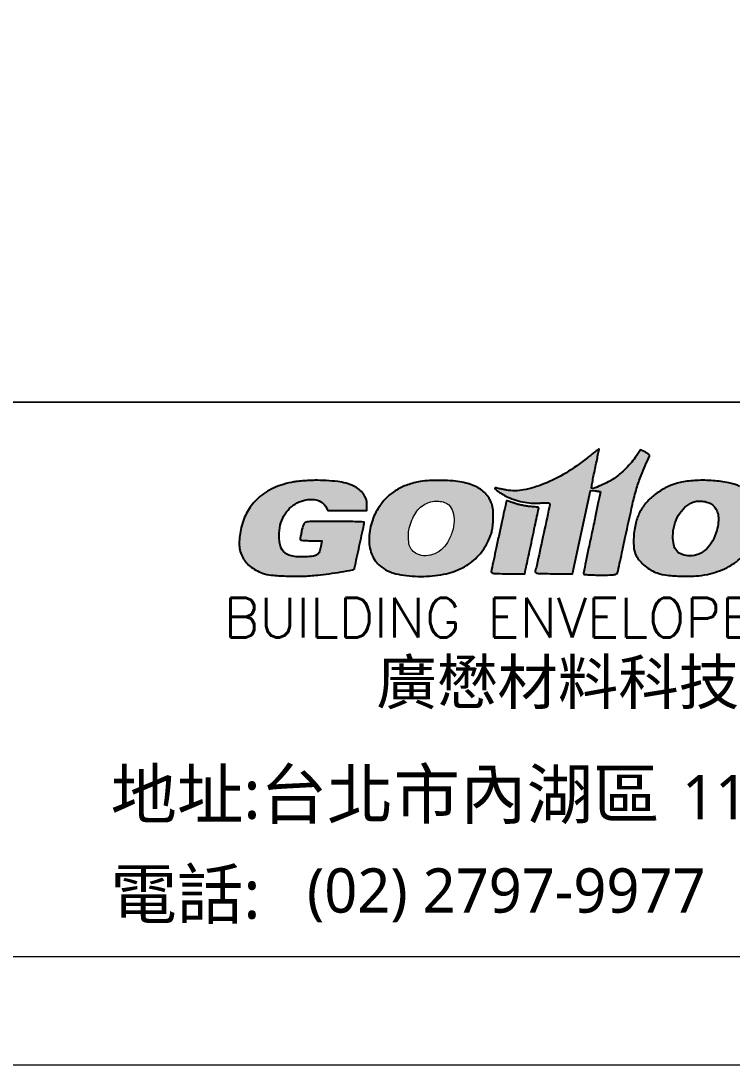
# Model space of a CAD drawing. Extents: x -3378 to 102197, y -3799 to 48702.
# Drawn here: x 15035.5 to 15232.3, y 7349.7 to 7638.4 of the extents above; entities that cross this region are included whole.
import ezdxf
from ezdxf.enums import TextEntityAlignment as Align

# ---------------------------------------------------------------- set-up
doc = ezdxf.new("R2010")
doc.units = 0
doc.layers.add('GM_ANNO_TEXT', color=7, linetype='Continuous')
doc.layers.add('GM_CNST', color=171, linetype='Continuous', lineweight=5, plot=False)
doc.styles.add('GM', font='')
doc.styles.add('TITLE_BLOCK', font='romans.shx', dxfattribs={"width": 0.8, "bigfont": 'stsl.shx'})
doc.styles.get('GM').set_extended_font_data('Microsoft JhengHei')

# ---------------------------------------------------------------- blocks, each defined once
blk = doc.blocks.new('TK')
at = {"linetype": 'Continuous', "lineweight": 0, "ltscale": 2}
h = blk.add_hatch(color=152, dxfattribs=at)
h.paths.add_polyline_path([(207.1464892251315, 23.40872151642156, 0.08054321042648395), (207.6297035530026, 24.08592553706876, 0.01496690228765336), (207.7538909457369, 24.35736388337602, 0.03602096335131273), (207.8248651084218, 24.56651913908968, 0.035905002932791), (207.86521188964, 24.78409696830568, 0.01478493314468489), (207.8897889002815, 25.08312070687884, 0.02369810447839793), (207.8918732254592, 25.4957360285689, 0.05389230979775434), (207.8453427953109, 25.80357484155172, 0.064831907571668), (207.7416337451943, 26.05791234515709, 0.05101214548732691), (207.5689226005275, 26.30055422134092, 0.04993692480367391), (207.3633281909063, 26.49226639581559, 0.04548676502131204), (207.1175068182574, 26.64630513340194, 0.03996747159709242), (206.8188853357619, 26.7686943079915, 0.02505801266044829), (206.4537448356293, 26.8654263377781, 0.03437537913918401), (206.0517912054549, 26.9221274708176, 0.01446202769520244), (205.507055720579, 26.94528911284942, 0.01457089643535453), (204.9546113956078, 26.93668779753455, 0.03053205716505433), (204.5282751115844, 26.89143254474379, 0.04253966848553132), (203.9403285114138, 26.74016075318093, 0.05264319280589435), (203.4296518221333, 26.49846785909017, 0.05499796734965253), (202.9985771503993, 26.16589473428962, 0.05380744060526352), (202.6467855996918, 25.74506717817087, 0.03363134673842536), (202.4376478131837, 25.3810956162979, 0.03898101003384807), (202.290805958653, 25.00954474700859, 0.03889632265838591), (202.2031815528751, 24.61897622900653, 0.03322171871767758), (202.1709232336159, 24.19825478029634, 0.1084106351436317), (202.3228292585297, 23.4708449425334, 0.1348316958511402), (202.7609270057687, 22.93992262495101, 0.1051911450259479), (203.5053136439003, 22.62235356226472, 0.04890923605608977), (204.5556336559241, 22.52132996639796, 0.04649291939253467), (205.6070810913079, 22.62127593535945, 0.07089863741388078), (206.473131922538, 22.91719449668494, 0.08004233740948276)])
h.paths.add_polyline_path([(204.0105017079366, 24.03409922147432, -0.09891881778065818), (204.0254452922352, 24.74489977577844, -0.08975232562701674), (204.3236647621625, 25.4557153164759, -0.1401707886427105), (204.8210688244478, 25.88846713341081, -0.06607930627171495), (205.0919148271262, 25.97388736479957, -0.06174874314512765), (205.3821393895241, 25.9884693522007, -0.06592113988283764), (205.6476396120133, 25.93332419058174, -0.1048174608514543), (205.8452867352289, 25.81341609237029, -0.1331043565334617), (206.0371798562583, 25.50179990716094, -0.0805129620724341), (206.0922628252815, 25.06911351857991, -0.06911848098194501), (206.0064980712234, 24.57562261729254, -0.05683686830313951), (205.7865026617826, 24.08777207057426, -0.08595970649155983), (205.4901780337912, 23.74210579177657, -0.09197609454999699), (205.1012868418941, 23.52601839509998, -0.09920928112471172), (204.6858868631946, 23.47341477622012, -0.1195042578702791), (204.3120571600098, 23.59303436696825, -0.2149861602516861)], flags=16)
h.paths.add_polyline_path([(209.5964095998897, 23.8044087438891, -7.39228266796139e-05), (209.7083542525781, 24.32619568190023, 0.0004947999333730131), (209.8177817105254, 24.83835124589223, 0.0007970440743843177), (209.9099175248084, 25.27509576660475, 0.000114994697905813), (209.991055946821, 25.66321405567192, 0.05484587614065918), (209.9935153604995, 25.68868056715394, 0.3616478537251331), (209.9820124601697, 25.70213578660002, 0.007589380523956964), (209.8889348860409, 25.71660866160198, 0.01397330656030665), (209.7742219061947, 25.72940992533972, 0.00849925081132037), (209.6380750711398, 25.73843482722918, -0.02331823028580952), (209.4753571888546, 25.7540745268301, -0.01283489030797763), (209.2784519739071, 25.78749317016604, -0.01280088884032242), (209.0796532323322, 25.83182032647778, -0.01998966873717349), (208.9116253399191, 25.88104121302786, 0.001717855898713449), (208.7676442711481, 25.92899464911977, 0.002643051959064978), (208.642671214646, 25.96940997507409, 0.0008670856764571334), (208.5343431635838, 26.00360429774094, 0.07615254052801046), (208.5175962978835, 26.00616979662971, 0.3502008617407821), (208.5064420399401, 25.99726526686572, 0.0001900219650616257), (208.4039533942755, 25.54531987834048, 0.002143935282309055), (208.2916055684893, 25.03895066919279, 0.001291166634678263), (208.1624656947345, 24.43738194861862, -0.0004522294706624607), (208.0326954466575, 23.82789528817216, -0.0006777049114363566), (207.9183710084687, 23.29684716179293, -0.0002668870070246875), (207.8193382928814, 22.84101777296223, -0.0154550931451168), (207.7985256623981, 22.75790731956101, 0.3018851669708646), (207.8174954099425, 22.69870538336977, 0.1331347215402597), (207.8964437980148, 22.66442715906737, 0.0333201078511749), (208.0832987217091, 22.64976710542214, 0.0029202378549834), (208.5586105270352, 22.64699103469468), (209.3500656193905, 22.64699103471355), (209.3863712037075, 22.82128633513253, -0.001289815849777475), (209.4115993547466, 22.94085540528499, -6.484359862497625e-05), (209.4970255038286, 23.34037190915592, -0.0001020253759064183)])
h.paths.add_polyline_path([(212.8119428620432, 26.43372275694207, 0.008205812334467103), (212.7512996088315, 26.44488080251585, 0.01209395994990729), (212.677590016295, 26.45537048101062, 0.00851414771129741), (212.5942597038045, 26.46374377966879), (212.3808248259188, 26.4815252818064), (211.9637987545714, 24.56460161844336), (211.5467727466043, 22.64767789169935), (210.6710088279399, 22.64733449185269, -0.002561967800487582), (210.1417889078475, 22.64983867853527, -0.03020289793982232), (209.9366067211006, 22.66427507762808, -0.17542227243504), (209.8191079307901, 22.72513909898453, 0.02353945812131923), (209.8985107135964, 23.02140146342947, 0.0004313031791085056), (210.1878562535674, 24.35324199345598, 0.0001808779558195013), (210.4885639403501, 25.74559684437838, 0.05313527592921044), (210.5009906792154, 25.86220106331086, 0.3101301835683634), (210.4764368074702, 25.89798004819636, 0.06975517450583325), (210.4005340010128, 25.91564128213122, 0.03485718577648379), (210.2668043818453, 25.91826853337511, 0.00801601610787514), (210.0414789668271, 25.90335859202673, -0.03733363777014752), (209.6507262981111, 25.90043826550959, -0.0340489648156788), (209.2515114247883, 25.95475592241371, -0.0334362940025917), (208.8562221969864, 26.06421931591967, -0.03302584525264306), (208.4766477182122, 26.22605624616472, -0.02285953704746446), (208.2392002943875, 26.36036373359195, -0.02808694897285547), (208.0313720489944, 26.50768079775878, -0.1723734761204632), (207.9606444716453, 26.62134727414025, 0.03687844509481777), (208.0695467108103, 26.58746188914404, 0.004949655923297644), (208.1988939617286, 26.55880401245406, 0.005203454109030955), (208.3500697459403, 26.52851634267142, 0.004867657415744214), (208.5053258363369, 26.50065125571598, 0.08895019096228701), (209.2973407204975, 26.50823990556705, 0.04813368671772059), (210.2361377842044, 26.78145845845347, 0.0422949997204731), (211.2433265191771, 27.28542154578531, 0.03295427431937521), (212.2439677651782, 27.99130957204102, -0.003371902516606562), (212.4396278517465, 28.14744165890124, -0.005574671016735118), (212.6071614451139, 28.27629153514579, -0.001140057020896163), (212.7401423079798, 28.37575364226859, -1.013309380644542), (212.7735164308149, 28.36977706050084, -0.0005679690945031529), (212.7244659152984, 28.11685473676187, -0.003487908556145762), (212.6665414919544, 27.83061788618613, -0.002135138100305092), (212.5944188327851, 27.49375221051719, 0.003741323732710046), (212.5232213811305, 27.15591022365152, 0.005997425231597206), (212.4681057144489, 26.86655895199419, 0.00170398510142098), (212.4243345479667, 26.61581334287075, 0.2433430331914041), (212.4331449003687, 26.58811787704667, 0.2978428047754003), (212.5140444087915, 26.57117529965831, 0.008495116219897878), (212.8566951842145, 26.711823012428, 0.0171356738447526), (213.2016628020513, 26.87454616789751, 0.03189656688490301), (213.4669462542231, 27.03313124425313, 0.02712583440184647), (213.7397307366932, 27.24344814781364, 0.01957427520719851), (214.0208094979455, 27.50539899246201, 0.01945619819341473), (214.2830729981101, 27.79115463778692, 0.02525797533825159), (214.4990136818897, 28.07336447011971), (214.6876418399622, 28.34752607684527), (214.9096374705975, 28.24166372266211, -0.04223966241920157), (215.0315337458376, 28.16818303422122, -0.0999169587273619), (215.1093857286555, 28.08588156788801, 0.007708598609937379), (214.7189643653899, 27.17384452786314, 0.02485587587529813), (214.5049462821114, 26.5675803388616, 0.01761657706407375), (214.3174733631715, 25.8466959549545, 0.002407930086316014), (213.986517557428, 24.32662701081608, -0.0005194291493967347), (213.860084306619, 23.73518564095241, -0.0007754588177776541), (213.7486162812631, 23.22027667333964, -0.0003154145152450551), (213.6517375659082, 22.77743515300324, -0.02494903774814131), (213.6190053143314, 22.65724626405006, -0.1127519597935888), (213.4756338022137, 22.60247386842968, -0.03120233233938555), (213.2773164177077, 22.58697749861358, -0.003899047890389799), (212.8455397689816, 22.58361030335254, -0.005909759525263267), (212.5552548379312, 22.58704137856898, -0.009349046351091064), (212.3066243003252, 22.59757370914474, -0.004155241751263342), (212.0823557665472, 22.61315037139616, -0.2747527519821757), (212.0617779532615, 22.67089179986419, -0.0004739694105005926), (212.1685217391353, 23.21169666304138, -0.002760127757124508), (212.2933995641747, 23.8235179322412, -0.001709942961284495), (212.4465003748544, 24.54082542412095, 0.001255213945607467), (212.5999298625145, 25.25648388715797, 0.00206535895681693), (212.725592615865, 25.86222574479802, 0.0002050365077025654), (212.8353902940753, 26.40384574907227, 0.2513507814931459), (212.8291626898365, 26.42449618706166, 0.1478193585705137)])
h.paths.add_polyline_path([(219.3431706257943, 23.40909643280463, 0.0867554819242481), (219.812599282119, 24.07907703444982, 0.06773809642701172), (220.0780478638858, 24.92870110469369, 0.06722418274314408), (220.0963316581849, 25.4774665456473, 0.08507084625169078), (219.9608348787449, 25.96577217203958, 0.08807188274733643), (219.6756096877762, 26.36861363806224, 0.07801998460817813), (219.2579223037351, 26.66888022632736, 0.07034209986125176), (218.7558795572004, 26.83922106659497, 0.02871369218433571), (218.0396062316192, 26.93231285414038, 0.02831905305845693), (217.2682474736389, 26.94404444526401, 0.03884376716466859), (216.5793281734625, 26.86162938902601, 0.05146261489663435), (216.0311555902167, 26.69233199013615, 0.04754690014061318), (215.5134756949324, 26.41126508397281, 0.0483960882583316), (215.0668764593763, 26.04331408485325, 0.05822679833737082), (214.7298794742608, 25.61673687698055, 0.06683877394119771), (214.5089300316324, 25.12038908543002, 0.04368138682768232), (214.3854609436107, 24.50506571052108, 0.04445463467402359), (214.3723949520768, 23.90770540095241, 0.1015356266516417), (214.491786761683, 23.47523328684281, 0.06027915667968708), (214.6547674969063, 23.23294510203425, 0.04280353374269455), (214.8895031641005, 23.00410580042046, 0.04172916583428074), (215.1676702067227, 22.81228066369147, 0.04839784203698356), (215.4607931159687, 22.68011772954844, 0.0535710240428256), (215.9194985777845, 22.57762674019887, 0.02102194680531295), (216.5675145052753, 22.53170478574748, 0.02118103499480469), (217.2344336158167, 22.54080628682482, 0.03986772953656921), (217.768342446994, 22.6137031389145, 0.05911006401823667), (218.6606241763345, 22.92279663732154, 0.08394534055150817)])
h.paths.add_polyline_path([(216.3619890540801, 23.69294035849271, -0.1237177390293041), (216.2207354040918, 23.97753138131304, -0.05727581101839289), (216.1791917621254, 24.39115125726289, -0.06404876854674323), (216.2500944007818, 24.88623588770008, -0.06673682107312844), (216.4437078816902, 25.33981229222479, -0.07055158214660483), (216.7375467728154, 25.70497288955005, -0.08813785842646409), (217.1017874057222, 25.94180156507321, -0.08634113016955694), (217.328538852948, 25.99452049993693, -0.05564582919243569), (217.5986594957087, 25.97965053644498, -0.05604529181751999), (217.8558293420967, 25.90621665665401, -0.09373938863034262), (218.043802807977, 25.78385332804339, -0.08940229396007193), (218.19425228618, 25.57684902478434, -0.07827151488127514), (218.271837258633, 25.320535604773, -0.06432738861075236), (218.2747096426374, 25.0092022033291, -0.03629056456917769), (218.2026079168777, 24.63790430617826, -0.05707881559920355), (218.0089881041847, 24.1508602135018, -0.08074404371606514), (217.7257736165673, 23.78104740262756, -0.09139450962789436), (217.3702871727248, 23.55127201777464, -0.09819916195518717), (216.9651963998119, 23.47094054237107, -0.07912669572469307), (216.6088632195879, 23.52768879601865, -0.1378745439324577)], flags=16)
h = blk.add_hatch(color=152, dxfattribs=at)
edge = h.paths.add_edge_path()
edge.add_arc((199.4060220934291, 22.72220188289941), 4.209827612728493, 101.1284079752653, 107.9077292649222)
edge.add_arc((199.0911398308231, 23.69664688624391), 3.1857700441088, 107.9077304878489, 116.2625649500108)
edge.add_arc((198.9325050588061, 24.01815328544183), 2.827257344733686, 116.2626067589705, 125.1545725806844)
edge.add_arc((198.7095517241098, 24.33474213998898), 2.440040748658971, 125.1545692680998, 135.0850423018228)
edge.add_arc((199.1626290708491, 23.88300316709308), 3.079843203916164, 135.0849815641983, 142.0701527224701)
edge.add_arc((198.4378064652408, 24.44786732113005), 2.160909407543973, 142.0701212113827, 151.1801618081553)
edge.add_arc((198.5963915777916, 24.36061250022692), 2.34191394255211, 151.1801532338828, 159.8812617912843)
edge.add_arc((200.3537882457192, 23.71684974767516), 4.213510461571104, 159.8813242729857, 165.4867129084063)
edge.add_arc((199.1151254379331, 24.03749628144863), 2.934018472142007, 165.4867142279079, 179.8808549099008)
edge.add_arc((197.5725386614272, 24.04070376435004), 1.391428360998695, 179.8808429277932, 205.026493596041)
edge.add_arc((197.4415045631924, 23.97952741472056), 1.246816879248187, 205.02647839409, 231.9028845339547)
edge.add_arc((197.9855562789926, 24.67345271956356), 2.128590431905609, 231.9028594009237, 249.9106704155991)
edge.add_arc((197.8105560928263, 24.19496825258796), 1.619107900021908, 249.9106961092256, 264.4776367239442)
edge.add_arc((198.7657035734173, 34.07426944346776), 11.54447432800723, 264.4777006648991, 267.8970882245575)
edge.add_arc((198.7840910116786, 34.57559822934002), 12.04614020188067, 267.8971878776562, 271.5223332559224)
edge.add_arc((198.875189003729, 31.14757393512184), 8.616905680027697, 271.5223672803338, 276.1823928508505)
edge.add_arc((197.8880108993528, 40.26087524115303), 17.78351799343026, 276.1823616619702, 277.8844733838576)
edge.add_arc((197.3033695959423, 44.48271258919806), 22.04564375960059, 277.8844193820467, 279.333295751835)
edge.add_arc((190.2472599799287, 87.41597703367006), 65.55488276430718, 279.3332069646958, 279.797760508747)
edge.add_arc((201.37912314134, 22.95434128484987), 0.1391288447969073, 279.7977520825185, 314.9999501809484)
edge.add_arc((201.4211147082444, 22.91234970139124), 0.07974378966961532, 314.9999214911657, 347.7219637360875)
edge.add_arc((-1636.148291690955, 422.8313040074806), 1880.663826820147, 347.7219081011091, 347.7535353711995)
edge.add_arc((-509.4639428201976, 178.2770716946081), 727.7438840086684, 347.7535259435401, 347.8328232992218)
edge.add_arc((201.4054971059816, 25.00788115452326), 0.5390948400514369, 347.8328658680007, 359.9999838757598)
edge.add_arc((201.9252092878974, 25.00788100789748), 0.01938265813564303, 359.9999849628998, 447.7768240702505)
edge.add_arc((198.6287133426727, -59.90723736784207), 84.99846369742882, 87.77683278073259, 88.03970570185932)
edge.add_arc((200.8182278226388, 4.062956331454188), 20.99081059576404, 88.03973331829852, 89.26493459552705)
edge.add_arc((200.5544534160842, -16.49798490472563), 41.55344373101513, 89.26496601253373, 89.99995375238849)
edge.add_arc((200.5544179482706, -108.0832648728658), 133.1387236991598, 89.99997030237758, 90.45214800756035)
edge.add_arc((199.5106265637542, 24.18226383771957), 0.8690764419560294, 90.45214307234866, 106.5424983629495)
edge.add_arc((199.3158527595708, 24.83802278407995), 0.1850028855839573, 106.5425101595775, 159.0652684264642)
edge.add_arc((200.7041701452456, 24.30691200441254), 1.671442868780617, 159.0652872957909, 169.4900487896098)
edge.add_arc((193.3113835939644, 25.67841331549755), 5.847487164083973, 348.56116338460225, 349.49003747594486, ccw=False)
edge.add_arc((192.4210418390469, 25.85857650074115), 6.75587431380152, 347.727539308731, 348.5610746338293, ccw=False)
edge.add_arc((193.1137144197976, 25.70790227626378), 6.047003362197668, 346.89167425148406, 347.72750137736415, ccw=False)
edge.add_arc((197.7382605580176, 24.63103096715895), 1.298732224102517, 344.2748589567504, 346.8915580889714, ccw=False)
edge.add_arc((199.0561732063588, 24.25995848914022), 0.07042391476596492, 164.2749532824882, 213.3142855371255)
edge.add_arc((199.0657648673127, 24.26626246873718), 0.08190172460125249, 213.3142925808168, 257.1353175918906)
edge.add_arc((199.1839766781368, 24.78386242723002), 0.6128289787989137, 257.1351957664032, 268.8525050858524)
edge.add_arc((199.4740463032656, 39.26509660611168), 15.09696801883271, 268.8524785542556, 269.999988837028)
edge.add_line((199.4740433619138, 24.16812858727928), (199.9909313530185, 24.16812858727928))
edge.add_line((199.9909313530186, 24.16812858727928), (199.9474543262526, 23.89876047901243))
edge.add_arc((198.6730127574094, 24.10446116344281), 1.290935352359088, 339.66263335929136, 350.83127353832407, ccw=False)
edge.add_arc((199.6314536321229, 23.74921233449948), 0.2687755601607629, 303.9120632596818, 339.6626362373915, ccw=False)
edge.add_arc((199.5424767042703, 23.88156417458413), 0.4282556631950841, 277.89542860139727, 303.91203305304333, ccw=False)
edge.add_arc((198.9738721900851, 27.98168399045085), 4.56761474377931, 273.3130558437465, 277.8954199219613, ccw=False)
edge.add_arc((199.0793841125187, 26.15892772888174), 2.741807208786859, 261.4714891764442, 273.31314504059117, ccw=False)
edge.add_arc((198.7898528985875, 24.22820563772802), 0.7894967526586159, 231.5588307665909, 261.4715315157946, ccw=False)
edge.add_arc((198.6930872784519, 24.10629831434699), 0.633852990386978, 197.1760600490753, 231.5588564403154, ccw=False)
edge.add_arc((199.5770560360381, 24.3795278009336), 1.559085456705084, 179.6165757581279, 197.1760648114019, ccw=False)
edge.add_arc((200.2453082537857, 24.37505554006736), 2.227352639530456, 166.8363733288039, 179.6165695860752, ccw=False)
edge.add_arc((199.7116700214053, 24.4998637195971), 1.679313549016594, 151.0425771328839, 166.8364337126432, ccw=False)
edge.add_arc((199.5471667169074, 24.59088965142621), 1.491305417660279, 134.1849992556484, 151.0425771398908, ccw=False)
edge.add_arc((199.4819568835123, 24.65797961347812), 1.397745889136138, 116.48807402566209, 134.1849444896165, ccw=False)
edge.add_arc((199.6047557963557, 24.41154919003088), 1.673077555660329, 102.13425584678038, 116.4879904745325, ccw=False)
edge.add_arc((199.495659696533, 24.91895146010029), 1.154079460609407, 83.17462359060971, 102.1342009495092, ccw=False)
edge.add_arc((199.5322555214777, 25.22470320492403), 0.8461454029508952, 60.632482997713396, 83.17460919690939, ccw=False)
edge.add_arc((199.6759436409559, 25.48004661212974), 0.5531496158095155, 29.641729978145577, 60.6324981991707, ccw=False)
edge.add_line((200.1567053037816, 25.75362058937787), (200.265002565075, 25.56330612647933))
edge.add_line((200.2650025650751, 25.56330612647935), (201.168177986911, 25.56290543349571))
edge.add_line((201.1681779869111, 25.56290543349564), (202.0713534087471, 25.56250467713127))
edge.add_line((202.071353408747, 25.56250467713141), (202.0711164915732, 25.83187278539827))
edge.add_arc((201.2462742393691, 25.8311470715289), 0.8248425714533298, 0.05041004022159411, 36.59473347903076)
edge.add_arc((200.9857398562126, 25.63769510136365), 1.149345005291978, 36.59470206776385, 65.10311674263137)
edge.add_arc((200.4373463845834, 24.45612378769988), 2.451975485893113, 65.10302241964654, 83.24270690236364)
edge.add_arc((199.7302063300406, 18.48813635585987), 8.4617110078024, 83.24262699294985, 90.45584556236024)
edge.add_arc((199.7063865880039, 21.48141386449367), 5.468338724946587, 90.4557962567387, 93.2303807066102)
edge.add_arc((199.8960807151009, 18.12031815274963), 8.834783176488747, 93.23032813348341, 95.16733772387165)
edge.add_arc((199.8570809421237, 18.55156926319899), 8.401772203699817, 95.16733289110023, 97.12244664239434)
edge.add_arc((199.2139025726574, 23.69887822548753), 3.214434932208525, 97.1224605979379, 101.1284026654397)
at = {"lineweight": 0, "flags": 128}
blk.add_lwpolyline([(3.000000000000114, 30.55267623773409), (415, 30.55267623773409)], dxfattribs=at)
for points in [[(212.2439607915303, 27.99130392984057, -0.032955), (211.2432958540928, 27.28540280901348, -0.042294), (210.2361291310901, 26.78145500830692, -0.048133), (209.2973452735248, 26.5082407671191, -0.088951), (208.5053233022604, 26.50065168510798, -0.004866), (208.3501199898731, 26.52850681935138, -0.005204), (208.1989281707347, 26.55879678777046, -0.004951), (208.0695457246372, 26.58746211790276, -0.024212), (207.9974517906176, 26.6079084883155, 0.655123), (207.9737614676126, 26.58173421106778, 0.11898), (208.031372207329, 26.50768067159618, 0.028087), (208.2392008578654, 26.36036337994665, 0.022867), (208.4767277543133, 26.22601568735445, 0.032993), (208.8559195854075, 26.06432535711269, 0.03345), (209.2513620458797, 25.95478672081481, 0.034059), (209.6506925973167, 25.90044053242855, 0.037337), (210.0414803768779, 25.90335870806177, -0.008015999999999999), (210.2668053416862, 25.91826858144827, -0.034857), (210.4005342481983, 25.91564125999139, -0.069755), (210.4764368571261, 25.8979800290565, -0.31013), (210.5009906792154, 25.86220103577909, -0.053135), (210.4885640628834, 25.74559741273765, -0.000181), (210.1876531392807, 24.35230316858906, -0.000431), (209.8985101794497, 23.02139901496651, -0.020904), (209.8293759988233, 22.75790731458824, 0.324099), (209.8496907274571, 22.69829482123339, 0.121822), (209.9366071328345, 22.66427502353531, 0.030203), (210.1417900181214, 22.6498386675928, 0.002562), (210.6710165897223, 22.64733449489688), (211.5467727466043, 22.64767789169935), (211.9637987545714, 24.56460161844336), (212.3808248259188, 26.4815252818064), (212.5942607697586, 26.46374369086277, -0.008514), (212.6775896355989, 26.45537052582392, -0.012095), (212.7513055459146, 26.44487981055045, -0.008205), (212.8119427789341, 26.43372277364824, -0.14782), (212.8291626898365, 26.42449618706166, -0.251351), (212.8353902903575, 26.40384573069389, -0.000205), (212.7256122016565, 25.86232215635664, -0.002066), (212.599910464771, 25.25639228704824, -0.001255), (212.446506975012, 24.5408558372983, 0.00171), (212.2934009310252, 23.82352444523599, 0.00276), (212.168528657771, 23.21173154137352, 0.000474), (212.0617779497036, 22.67089178174683, 0.172446), (212.0676876958566, 22.63114585187429, 0.256696), (212.0969299174058, 22.61202426550847, 0.003885), (212.3066211374946, 22.59757390242407, 0.009349), (212.5552504366542, 22.58704148262939, 0.00591), (212.8455471793188, 22.58361030335675, 0.003899), (213.2773185242936, 22.58697753147146, 0.031202), (213.4756337904341, 22.60247386676531, 0.08037000000000001), (213.5807717124117, 22.63508445728223, 0.209254), (213.6305438401776, 22.69452658323121, 0.017134), (213.6517377229361, 22.77743586863028, 0.000315), (213.7484894868248, 23.21969533026856, 0.0007769999999999999), (213.8601792651448, 23.73562760332504, 0.000519), (213.9865076473213, 24.32658041567151, -0.002408), (214.3174728264032, 25.84669354547646, -0.017617), (214.5049506846699, 26.56759511075518, -0.024855), (214.7189616185044, 27.1738378273534, -0.007567), (215.1019584484252, 28.06923225032369, 0.267499), (215.0985602271328, 28.10196884173456, 0.053471), (215.0577046907963, 28.14734393126264, 0.043502), (214.9925357988657, 28.19626872203082, 0.028021), (214.9096372248102, 28.24166383986983), (214.6876418399622, 28.34752607684527), (214.4990155228436, 28.07336714585654, -0.025259), (214.2830657724367, 27.79114612245871, -0.019454), (214.0208324964792, 27.50542217280008, -0.019576), (213.739729826086, 27.24344736346529, -0.027126), (213.4669435315964, 27.03312937132398, -0.031896), (213.2016647481169, 26.87454716876709, -0.017136), (212.8566905259831, 26.71182100723308, -0.008495), (212.5140444048734, 26.5711752981274, -0.297843), (212.4331448590851, 26.58811791833011, -0.243343), (212.4243345571422, 26.61581339651104, -0.001704), (212.4681061141666, 26.8665611966162, -0.005998), (212.5232274488976, 27.15594012291001, -0.003741), (212.594418968064, 27.49375282944618, 0.002135), (212.6665370501421, 27.83059669812303, 0.003488), (212.7244632357585, 28.11684100358616, 0.0005679999999999999), (212.7735164358885, 28.36977708682207, 0.258964), (212.7683959066021, 28.38541843722919, 0.361364), (212.7541678831235, 28.3861889567803, 0.00126), (212.6071700303598, 28.27629798699695, 0.005575), (212.4396264895774, 28.14744058687779, 0.003372)], [(198.5934896639524, 26.85287247978079, 0.029589), (198.1115633082136, 26.72807569297754, 0.036471), (197.6814832146745, 26.55356813095648, 0.038818), (197.3046147944301, 26.32972361327097, 0.043357), (196.981623355018, 26.05754868931604, 0.030488), (196.7333596992976, 25.7761710099295, 0.039771), (196.5445476766358, 25.48954895530755, 0.037984), (196.3973769846179, 25.16615314682929, 0.024463), (196.2747327975937, 24.77277448973189, 0.062889), (196.1811133094486, 24.04359749250193, 0.110161), (196.31174834894, 23.45207767613283, 0.117811), (196.6722232162574, 22.99832481605085, 0.078736), (197.2544178256219, 22.67436948247644, 0.06364600000000001), (197.6547424404496, 22.58337509746264, 0.014921), (198.3420849225668, 22.5375699696724, 0.015819), (199.1041160190834, 22.53370976622921, 0.020336), (199.8031767110981, 22.58078326921532, 0.007427), (200.3274849379457, 22.6454706577299, 0.006321999999999999), (200.8786720456314, 22.72891703144626, 0.002027), (201.4027988134453, 22.81724169329391, 0.154818), (201.4775020054133, 22.85596224969447, 0.143755), (201.4990345314193, 22.89539171957506, 0.000138), (201.7195191731548, 23.90983391673001, 0.000346), (201.9324822333579, 24.8942593164179, 0.053139), (201.9445919460331, 25.00788100281056, 0.402894), (201.9259611800508, 25.02724907684069, 0.001147), (201.5362485912162, 25.0414828679659, 0.005346), (201.0875180836679, 25.05203949919996, 0.003207), (200.5544869569057, 25.05545882627598, 0.001973), (199.5037684178744, 25.0513132193995, 0.070323), (199.2631775067307, 25.01536816860573, 0.233272), (199.1430622742685, 24.90412509768032, 0.045518), (199.0607686692938, 24.61179370677769, -0.004053), (199.0427219567509, 24.51872943383933, -0.003637), (199.022529933213, 24.42254283593206, -0.003647), (199.0031511478392, 24.33648523946431, -0.011418), (198.9883850219514, 24.27904486715397, 0.217301), (198.9973220219763, 24.22127947845308, 0.19357), (199.0475295119859, 24.1864165902665, 0.051171), (199.1717040267686, 24.17115634819697, 0.005007), (199.4740433619138, 24.16812858727928), (199.9909313530186, 24.16812858727928), (199.9474543262527, 23.89876047901248, -0.04877099999999999), (199.8834743934615, 23.65580014260763, -0.157269), (199.7814088524365, 23.52615688480046, -0.114009), (199.6013042647908, 23.45736819254057, -0.019997), (199.2378415664166, 23.42170322119875, -0.051715), (198.6727698954353, 23.44743890378561, -0.131265), (198.2990142930503, 23.60983472494797, -0.151159), (198.0875029684989, 23.9191158980758, -0.07676799999999999), (198.0180054895202, 24.38996114702854, -0.055822), (198.0764822635499, 24.88229671042029, -0.069023), (198.2423047005723, 25.31291940640062, -0.073688), (198.5077605698154, 25.66029449063819, -0.07737100000000001), (198.8585461078264, 25.90900022695973, -0.062712), (199.2530696744552, 26.04724640495692, -0.082916), (199.6328148193345, 26.06485192422883, -0.098677), (199.9472134794735, 25.9621121389838, -0.136053), (200.1567053037816, 25.75362058937787), (200.2650025650751, 25.56330612647935), (201.1681779869111, 25.56290543349564), (202.071353408747, 25.56250467713141), (202.0711164915731, 25.83187278539822, 0.16082), (201.9085174717859, 26.32287786047709, 0.125037), (201.4695985549745, 26.68022793097714, 0.079315), (200.7258551445414, 26.89106659582649, 0.031484), (199.6628856171844, 26.94957956025382, 0.012107), (199.3982407043991, 26.94106353504651, 0.008452), (199.1003773165023, 26.91919591511373, 0.008531), (198.8153432661043, 26.88850867627036, 0.017481)], [(204.5282051632969, 26.89142076735334, 0.042534), (203.9403379150951, 26.74016404634619, 0.052644), (203.4296529327876, 26.49846853581641, 0.054999), (202.9985707265048, 26.16588854246095, 0.05380700000000001), (202.646783139131, 25.74506349345666, 0.033631), (202.437647768056, 25.3810955238921, 0.038981), (202.290805958653, 25.00954474700859, 0.038895), (202.203183491928, 24.61898970149298, 0.033223), (202.1709232067133, 24.19825211789794, 0.10841), (202.3228285661251, 23.47084648534803, 0.134832), (202.7609268926076, 22.93992270452281, 0.105191), (203.5053124132303, 22.62235380358209, 0.048913), (204.5557136049399, 22.52133011501905, 0.046489), (205.6070721625963, 22.62127423958475, 0.070898), (206.4731164900127, 22.91718664180905, 0.080044), (207.1464892251315, 23.40872151642156, 0.08054299999999999), (207.629702590001, 24.0859235885672, 0.014967), (207.7538908584024, 24.35736367632296, 0.036021), (207.8248651084218, 24.56651913908968, 0.035905), (207.8652118876275, 24.78409695034281, 0.014785), (207.8897889704451, 25.08312204366484, 0.023698), (207.8918732457958, 25.4957355484953, 0.053893), (207.8453419015857, 25.8035782325444, 0.064831), (207.7416339122883, 26.05791205104902, 0.051012), (207.5689233841433, 26.30055332885206, 0.049939), (207.3633198409425, 26.49227275242265, 0.045485), (207.1175074983882, 26.64630478889444, 0.039967), (206.8188896896459, 26.76869291776381, 0.025058), (206.453749493455, 26.86542535052956, 0.034376), (206.0517886416667, 26.92212765422346, 0.01448), (205.5063756453687, 26.94529831861212, 0.014553), (204.9546098716055, 26.93668772935359, 0.030537)], [(208.162490017851, 24.4374966955462, -0.000452), (208.032786104684, 23.82831919756313, -0.000678), (207.9184127228175, 23.2970396606928, -0.000267), (207.819338181886, 22.84101726338258, -0.015455), (207.7985256609882, 22.75790731458824, 0.301885), (207.8174953871217, 22.69870540161105, 0.133135), (207.8964439472375, 22.66442713729055, 0.03332), (208.0832982658692, 22.64976711074701, 0.00292), (208.5585713560952, 22.64699103471355), (209.3500656193905, 22.64699103471355), (209.3863715600685, 22.82128804594504, -0.00129), (209.4116033658408, 22.94087417606193, -6.4e-05), (209.4959174851504, 23.33519321307062, -0.000103), (209.5962497533151, 23.80366314235437, -7.4e-05), (209.7083111328629, 24.32599484109448, 0.000495), (209.8177830292509, 24.83835744798046, 0.000797), (209.9099137673968, 25.27507781398265, 0.000115), (209.9910559346249, 25.66321399726678, 0.05484600000000001), (209.9935153605245, 25.6886805652681, 0.361648), (209.9820124549713, 25.7021357874894, 0.00759), (209.8889272663916, 25.71660972820575, 0.013973), (209.7742167624149, 25.72941035423332, 0.008499), (209.6380739373685, 25.7384348830484, -0.023318), (209.4753576632284, 25.754074458795, -0.012849), (209.2782369971123, 25.78753536520401, -0.012787), (209.0796550882349, 25.83181986248746, -0.01999), (208.9116244031513, 25.88104152860137, 0.001718), (208.7676312407191, 25.92899893926699, 0.002643), (208.6426606005698, 25.96941334571306, 0.000867), (208.5343432475845, 26.00360427138571, 0.076153), (208.5175962836995, 26.00616979662971, 0.350201), (208.5064420355495, 25.99726524753919, 0.00019), (208.4039652169588, 25.54537210487683, 0.002144), (208.2916136170418, 25.03898769533384, 0.001291)], [(218.0438023480704, 25.78385376866174, -0.089404), (218.1942541337892, 25.5768452014081, -0.07827100000000001), (218.2718375997131, 25.32053314351651, -0.064327), (218.274709570793, 25.00920160372903, -0.036291), (218.2026065733291, 24.63789934269334, -0.057078), (218.0089892137578, 24.15086228168173, -0.080743), (217.7257797044738, 23.7810531439153, -0.091396), (217.3702885274438, 23.55127257707318, -0.09819800000000001), (216.9652027520765, 23.47094054235345, -0.079128), (216.6088636042418, 23.52768867031591, -0.137874), (216.3619900781021, 23.69293915961862, -0.123718), (216.220735597072, 23.97753049560799, -0.057277), (216.1791918727545, 24.39115897947045, -0.064045), (216.2500886081393, 24.88621497061342, -0.06673899999999999), (216.4437050169995, 25.33980747744499, -0.07055299999999999), (216.7375495594824, 25.70497549777701, -0.08813700000000001), (217.1017870239168, 25.94180140333606, -0.086342), (217.3285407805522, 25.99452060834847, -0.055634), (217.5986046824878, 25.97965972826717, -0.056057), (217.8558296130534, 25.90621654523864, -0.093739)]]:
    blk.add_lwpolyline(points, format="xyb", close=True)
blk.add_lwpolyline([(219.2579117223656, 26.66888556881645, 0.070341), (218.7558760549437, 26.83922172800328, 0.028713), (218.0396200437503, 26.93231186028004, 0.02832), (217.2682355358036, 26.9440439505579, 0.038843), (216.5793298947092, 26.86162973205148, 0.051462), (216.0311635126798, 26.69233536194599, 0.047554), (215.5134098675462, 26.41122077597538, 0.04839), (215.0668718262568, 26.043309447448, 0.058225), (214.7298848438886, 25.61674559012295, 0.06684), (214.5089301072687, 25.12038934327609, 0.04368), (214.3854631749709, 24.50508578070378, 0.044456), (214.3723948287341, 23.90770723967, 0.101538), (214.4917906898954, 23.47522558683886, 0.060277), (214.6547663179881, 23.23294646653483, 0.042799), (214.8894749268354, 23.00412896990565, 0.041734), (215.1676724780261, 22.81227936231289, 0.048397), (215.4607902970433, 22.68011868523706, 0.053571), (215.9194954105697, 22.57762709893575, 0.021005), (216.5669878282727, 22.53171992816817, 0.021198), (217.2344409298441, 22.54080669686141, 0.039865), (217.7683135625764, 22.6136968196281, 0.059112), (218.6606254002961, 22.92279723091019, 0.083942), (219.3431480313163, 23.40907378652639, 0.08676)], format="xyb")
at = {"color": 152, "linetype": 'Continuous', "lineweight": 0, "ltscale": 2}
blk.add_lwpolyline([(205.8452873737867, 25.81341549247747, -0.133104), (206.0371798267538, 25.50180000701368, -0.080512), (206.0922630062844, 25.06911883164025, -0.069119), (206.0064985456993, 24.5756240980528, -0.056837), (205.7865028229257, 24.08777234112017, -0.085961), (205.4901729952046, 23.7421016281296, -0.091974), (205.1012902502857, 23.52601953875558, -0.09921), (204.6858874228492, 23.47341473596327, -0.119504), (204.3120583621965, 23.59303363391848, -0.214987), (204.0105015889412, 24.03409988990825, -0.09891799999999999), (204.0254441667851, 24.74489470038395, -0.089753), (204.3236650853876, 25.45571581386332, -0.140168), (204.8210574804305, 25.888461827725, -0.066082), (205.091913895031, 25.97388720139736, -0.061749), (205.3821396512765, 25.98846933302218, -0.06592100000000001), (205.6476393166049, 25.93332429389773, -0.104818)], format="xyb", close=True, dxfattribs=at)
at = {"lineweight": 0}
blk.add_3dface([(3.000000000000114, 4.999999999992838), (415, 4.999999999992838), (415, 293.999999999993), (3.000000000000114, 293.999999999993)], dxfattribs=at)
at = {"layer": 'GM_CNST'}
blk.add_lwpolyline([(3.000000000000114, 293.999999999993), (415, 293.999999999993), (415, 30.55267623773409), (3.000000000000114, 30.55267623773409)], close=True, dxfattribs=at)
at = {"layer": 'GM_CNST', "linetype": 'Continuous', "lineweight": 0}
blk.add_3dface([(420, -7.16227077646181e-12), (1.13686837721616e-13, -7.16227077646181e-12), (1.13686837721616e-13, 296.999999999993), (420, 296.999999999993)], dxfattribs=at)
at = {"color": 12, "style": 'TITLE_BLOCK'}
blk.add_text('BUILDING ENVELOPE TECHNOLOGY', height=1.818996513932933, dxfattribs=at).set_placement((195.4691876949648, 19.70805917163523))
at = {"layer": 'GM_ANNO_TEXT', "style": 'GM'}
blk.add_text('廣懋材料科技股份有限公司', height=2.044214099019118, dxfattribs=at).set_placement((202.5086516134754, 16.6267798704622))
for s, insert, char_height, attachment_point, line_spacing_factor in [('地址:台北市內湖區                 文湖街       號', (190.2436881935246, 12.35803798879363), 2.248635508921029, 4, 0.7257918420670348), ('114-45', (220.8398363875258, 12.33576242135325), 2.044214099019118, 5, 0.7345626875197315), ('電話:', (190.2436881935246, 7.757127340737611), 2.247956420997246, 4, 0.7257918420670636), ('(02) 2797-9977', (208.4953533494918, 7.821761287217782), 2.044214099019118, 5, 0.7345626726755978)]:
    blk.add_mtext(s, dxfattribs=dict(at, insert=insert, char_height=char_height, attachment_point=attachment_point, line_spacing_factor=line_spacing_factor))
for tag, height, p in [('業主', 2.555267623773898, (283.4335366898506, 26.37083240968798)), ('圖名', 2.555267623773897, (283.4757817988666, 9.138447862955331))]:
    blk.add_attdef(tag, text='', height=height, dxfattribs=at).set_placement(p, align=Align.MIDDLE_LEFT)
for tag, height, p in [('繪圖者', 2.555267623773898, (109.2962297695686, 23.04775065600563)), ('比例尺', 2.555267623773897, (166.7122553317968, 23.04320999066124)), ('單位', 2.555267623773898, (138.4909817655589, 9.623054695839642)), ('設計者', 2.555267623773898, (109.2962297695686, 9.56077626247145)), ('日期', 2.555267623773897, (166.6151640072021, 9.446327627047253))]:
    blk.add_attdef(tag, text='', height=height, dxfattribs=at).set_placement(p, align=Align.CENTER)
for p in [(389.4536763459182, 19.368876838853), (389.4536763459182, 13.69050434240501), (359.7766075519248, 12.56057818498823), (389.4536763459182, 8.012131843454085)]:
    blk.add_attdef('加工編號', text='', height=2.555267623773897, dxfattribs=at).set_placement(p, align=Align.MIDDLE)

msp = doc.modelspace()

# ---------------------------------------------------------------- block references
at = {"xscale": 6, "yscale": 6, "zscale": 6}
msp.add_blockref('TK', (13918.79292812373, 7349.705415159356), dxfattribs=at)

doc.saveas('drawing.dxf')
